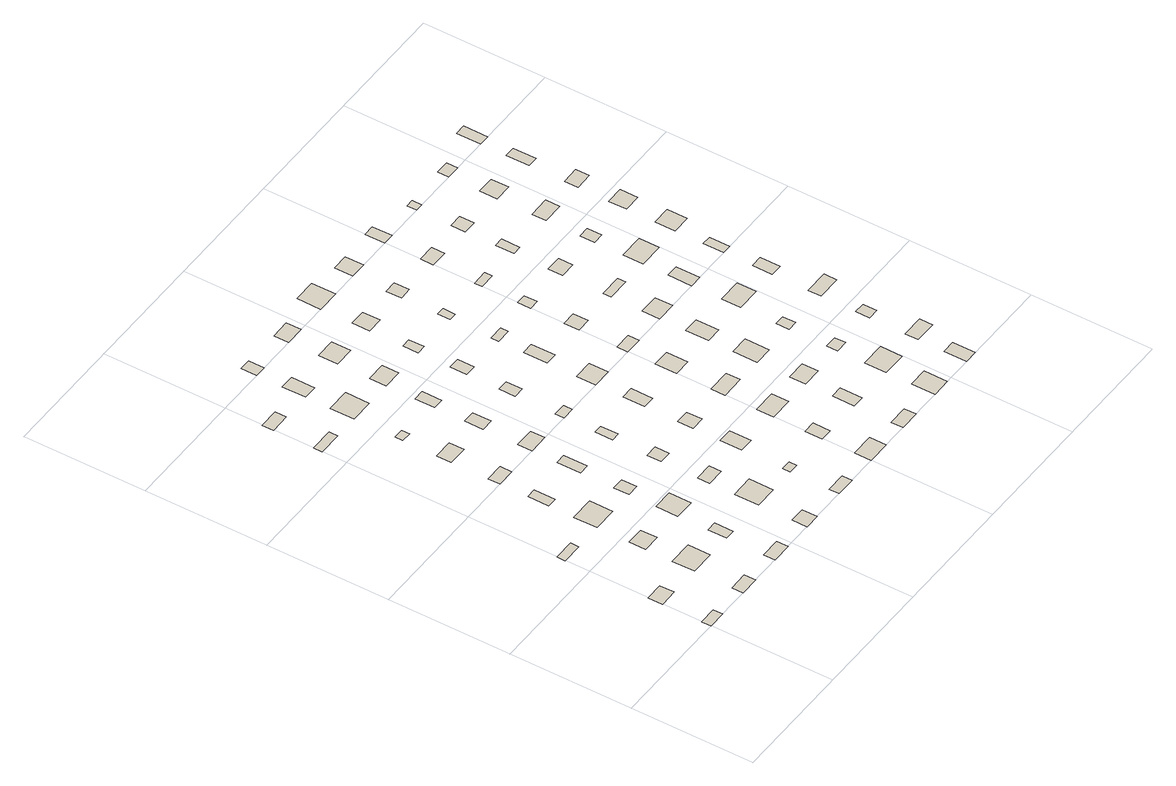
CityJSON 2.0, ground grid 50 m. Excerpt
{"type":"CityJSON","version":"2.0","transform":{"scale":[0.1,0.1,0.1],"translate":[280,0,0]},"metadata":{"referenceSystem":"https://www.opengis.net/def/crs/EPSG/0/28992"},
"CityObjects":{
"building1":{"type":"Building","attributes":{"roofType":"Gabled","yearOfConstruction":1996,"function":"Residential","storeysAboveGround":1},"geometry":[{"type":"MultiSurface","lod":"0","boundaries":[[[0,1,2,3]]]}]},
"building2":{"type":"Building","attributes":{"roofType":"Flat","yearOfConstruction":1945,"function":"Industrial","storeysAboveGround":5},"geometry":[{"type":"MultiSurface","lod":"0","boundaries":[[[4,5,6,7]]]}]},
"building3":{"type":"Building","attributes":{"roofType":"Flat","yearOfConstruction":2007,"function":"Residential","storeysAboveGround":2},"geometry":[{"type":"MultiSurface","lod":"0","boundaries":[[[8,9,10,11]]]}]},
"building4":{"type":"Building","attributes":{"roofType":"Flat","yearOfConstruction":1953,"function":"Residential","storeysAboveGround":4},"geometry":[{"type":"MultiSurface","lod":"0","boundaries":[[[12,13,14,15]]]}]},
"building5":{"type":"Building","attributes":{"roofType":"Flat","yearOfConstruction":1950,"function":"Residential","storeysAboveGround":1},"geometry":[{"type":"MultiSurface","lod":"0","boundaries":[[[16,17,18,19]]]}]},
"building6":{"type":"Building","attributes":{"roofType":"Pyramidal","yearOfConstruction":1979,"function":"Residential","storeysAboveGround":1},"geometry":[{"type":"MultiSurface","lod":"0","boundaries":[[[20,21,22,23]]]}]},
"building7":{"type":"Building","attributes":{"roofType":"Gabled","yearOfConstruction":1992,"function":"Residential","storeysAboveGround":2},"geometry":[{"type":"MultiSurface","lod":"0","boundaries":[[[24,25,26,27]]]}]},
"building8":{"type":"Building","attributes":{"roofType":"Flat","yearOfConstruction":2002,"function":"Residential","storeysAboveGround":4},"geometry":[{"type":"MultiSurface","lod":"0","boundaries":[[[28,29,30,31]]]}]},
"building9":{"type":"Building","attributes":{"roofType":"Flat","yearOfConstruction":1961,"function":"Residential","storeysAboveGround":4},"geometry":[{"type":"MultiSurface","lod":"0","boundaries":[[[32,33,34,35]]]}]},
"building10":{"type":"Building","attributes":{"roofType":"Flat","yearOfConstruction":1955,"function":"Residential","storeysAboveGround":4},"geometry":[{"type":"MultiSurface","lod":"0","boundaries":[[[36,37,38,39]]]}]},
"building11":{"type":"Building","attributes":{"roofType":"Flat","yearOfConstruction":2010,"function":"Industrial","storeysAboveGround":5},"geometry":[{"type":"MultiSurface","lod":"0","boundaries":[[[40,41,42,43]]]}]},
"building12":{"type":"Building","attributes":{"roofType":"Pyramidal","yearOfConstruction":1982,"function":"Industrial","storeysAboveGround":3},"geometry":[{"type":"MultiSurface","lod":"0","boundaries":[[[44,45,46,47]]]}]},
"building13":{"type":"Building","attributes":{"roofType":"Flat","yearOfConstruction":2009,"function":"Residential","storeysAboveGround":1},"geometry":[{"type":"MultiSurface","lod":"0","boundaries":[[[48,49,50,51]]]}]},
"building14":{"type":"Building","attributes":{"roofType":"Flat","yearOfConstruction":1973,"function":"Residential","storeysAboveGround":3},"geometry":[{"type":"MultiSurface","lod":"0","boundaries":[[[52,53,54,55]]]}]},
"building15":{"type":"Building","attributes":{"roofType":"Hipped","yearOfConstruction":1982,"function":"Residential","storeysAboveGround":3},"geometry":[{"type":"MultiSurface","lod":"0","boundaries":[[[56,57,58,59]]]}]},
"building16":{"type":"Building","attributes":{"roofType":"Flat","yearOfConstruction":1964,"function":"Residential","storeysAboveGround":5},"geometry":[{"type":"MultiSurface","lod":"0","boundaries":[[[60,61,62,63]]]}]},
"building17":{"type":"Building","attributes":{"roofType":"Flat","yearOfConstruction":1980,"function":"Residential","storeysAboveGround":5},"geometry":[{"type":"MultiSurface","lod":"0","boundaries":[[[64,65,66,67]]]}]},
"building18":{"type":"Building","attributes":{"roofType":"Shed","yearOfConstruction":1991,"function":"Residential","storeysAboveGround":3},"geometry":[{"type":"MultiSurface","lod":"0","boundaries":[[[68,69,70,71]]]}]},
"building19":{"type":"Building","attributes":{"roofType":"Gabled","yearOfConstruction":2008,"function":"Industrial","storeysAboveGround":2},"geometry":[{"type":"MultiSurface","lod":"0","boundaries":[[[72,73,74,75]]]}]},
"building20":{"type":"Building","attributes":{"roofType":"Hipped","yearOfConstruction":1967,"function":"Residential","storeysAboveGround":3},"geometry":[{"type":"MultiSurface","lod":"0","boundaries":[[[76,77,78,79]]]}]},
"building21":{"type":"Building","attributes":{"roofType":"Gabled","yearOfConstruction":2008,"function":"Residential","storeysAboveGround":2},"geometry":[{"type":"MultiSurface","lod":"0","boundaries":[[[80,81,82,83]]]}]},
"building22":{"type":"Building","attributes":{"roofType":"Shed","yearOfConstruction":1969,"function":"Industrial","storeysAboveGround":1},"geometry":[{"type":"MultiSurface","lod":"0","boundaries":[[[84,85,86,87]]]}]},
"building23":{"type":"Building","attributes":{"roofType":"Shed","yearOfConstruction":1952,"function":"Residential","storeysAboveGround":1},"geometry":[{"type":"MultiSurface","lod":"0","boundaries":[[[88,89,90,91]]]}]},
"building24":{"type":"Building","attributes":{"roofType":"Flat","yearOfConstruction":1963,"function":"Residential","storeysAboveGround":4},"geometry":[{"type":"MultiSurface","lod":"0","boundaries":[[[92,93,94,95]]]}]},
"building25":{"type":"Building","attributes":{"roofType":"Flat","yearOfConstruction":1980,"function":"Residential","storeysAboveGround":4},"geometry":[{"type":"MultiSurface","lod":"0","boundaries":[[[96,97,98,99]]]}]},
"building26":{"type":"Building","attributes":{"roofType":"Gabled","yearOfConstruction":2008,"function":"Residential","storeysAboveGround":3},"geometry":[{"type":"MultiSurface","lod":"0","boundaries":[[[100,101,102,103]]]}]},
"building27":{"type":"Building","attributes":{"roofType":"Flat","yearOfConstruction":1994,"function":"Industrial","storeysAboveGround":5},"geometry":[{"type":"MultiSurface","lod":"0","boundaries":[[[104,105,106,107]]]}]},
"building28":{"type":"Building","attributes":{"roofType":"Flat","yearOfConstruction":1988,"function":"Residential","storeysAboveGround":5},"geometry":[{"type":"MultiSurface","lod":"0","boundaries":[[[108,109,110,111]]]}]},
"building29":{"type":"Building","attributes":{"roofType":"Hipped","yearOfConstruction":1965,"function":"Residential","storeysAboveGround":3},"geometry":[{"type":"MultiSurface","lod":"0","boundaries":[[[112,113,114,115]]]}]},
"building30":{"type":"Building","attributes":{"roofType":"Flat","yearOfConstruction":1980,"function":"Residential","storeysAboveGround":5},"geometry":[{"type":"MultiSurface","lod":"0","boundaries":[[[116,117,118,119]]]}]},
"building31":{"type":"Building","attributes":{"roofType":"Flat","yearOfConstruction":2009,"function":"Residential","storeysAboveGround":4},"geometry":[{"type":"MultiSurface","lod":"0","boundaries":[[[120,121,122,123]]]}]},
"building32":{"type":"Building","attributes":{"roofType":"Hipped","yearOfConstruction":1951,"function":"Residential","storeysAboveGround":1},"geometry":[{"type":"MultiSurface","lod":"0","boundaries":[[[124,125,126,127]]]}]},
"building33":{"type":"Building","attributes":{"roofType":"Flat","yearOfConstruction":1986,"function":"Residential","storeysAboveGround":5},"geometry":[{"type":"MultiSurface","lod":"0","boundaries":[[[128,129,130,131]]]}]},
"building34":{"type":"Building","attributes":{"roofType":"Flat","yearOfConstruction":1964,"function":"Residential","storeysAboveGround":3},"geometry":[{"type":"MultiSurface","lod":"0","boundaries":[[[132,133,134,135]]]}]},
"building35":{"type":"Building","attributes":{"roofType":"Flat","yearOfConstruction":1951,"function":"Residential","storeysAboveGround":4},"geometry":[{"type":"MultiSurface","lod":"0","boundaries":[[[136,137,138,139]]]}]},
"building36":{"type":"Building","attributes":{"roofType":"Hipped","yearOfConstruction":2012,"function":"Residential","storeysAboveGround":1},"geometry":[{"type":"MultiSurface","lod":"0","boundaries":[[[140,141,142,143]]]}]},
"building37":{"type":"Building","attributes":{"roofType":"Shed","yearOfConstruction":1972,"function":"Residential","storeysAboveGround":3},"geometry":[{"type":"MultiSurface","lod":"0","boundaries":[[[144,145,146,147]]]}]},
"building38":{"type":"Building","attributes":{"roofType":"Flat","yearOfConstruction":2011,"function":"Residential","storeysAboveGround":5},"geometry":[{"type":"MultiSurface","lod":"0","boundaries":[[[148,149,150,151]]]}]},
"building39":{"type":"Building","attributes":{"roofType":"Hipped","yearOfConstruction":1966,"function":"Residential","storeysAboveGround":2},"geometry":[{"type":"MultiSurface","lod":"0","boundaries":[[[152,153,154,155]]]}]},
"building40":{"type":"Building","attributes":{"roofType":"Pyramidal","yearOfConstruction":1970,"function":"Residential","storeysAboveGround":1},"geometry":[{"type":"MultiSurface","lod":"0","boundaries":[[[156,157,158,159]]]}]},
"building41":{"type":"Building","attributes":{"roofType":"Flat","yearOfConstruction":2014,"function":"Industrial","storeysAboveGround":5},"geometry":[{"type":"MultiSurface","lod":"0","boundaries":[[[160,161,162,163]]]}]},
"building42":{"type":"Building","attributes":{"roofType":"Gabled","yearOfConstruction":1993,"function":"Industrial","storeysAboveGround":1},"geometry":[{"type":"MultiSurface","lod":"0","boundaries":[[[164,165,166,167]]]}]},
"building43":{"type":"Building","attributes":{"roofType":"Flat","yearOfConstruction":1970,"function":"Industrial","storeysAboveGround":4},"geometry":[{"type":"MultiSurface","lod":"0","boundaries":[[[168,169,170,171]]]}]},
"building44":{"type":"Building","attributes":{"roofType":"Flat","yearOfConstruction":1967,"function":"Residential","storeysAboveGround":4},"geometry":[{"type":"MultiSurface","lod":"0","boundaries":[[[172,173,174,175]]]}]},
"building45":{"type":"Building","attributes":{"roofType":"Flat","yearOfConstruction":2003,"function":"Residential","storeysAboveGround":4},"geometry":[{"type":"MultiSurface","lod":"0","boundaries":[[[176,177,178,179]]]}]},
"building46":{"type":"Building","attributes":{"roofType":"Flat","yearOfConstruction":1977,"function":"Residential","storeysAboveGround":1},"geometry":[{"type":"MultiSurface","lod":"0","boundaries":[[[180,181,182,183]]]}]},
"building47":{"type":"Building","attributes":{"roofType":"Shed","yearOfConstruction":1997,"function":"Industrial","storeysAboveGround":1},"geometry":[{"type":"MultiSurface","lod":"0","boundaries":[[[184,185,186,187]]]}]},
"building48":{"type":"Building","attributes":{"roofType":"Pyramidal","yearOfConstruction":2003,"function":"Residential","storeysAboveGround":3},"geometry":[{"type":"MultiSurface","lod":"0","boundaries":[[[188,189,190,191]]]}]},
"building49":{"type":"Building","attributes":{"roofType":"Flat","yearOfConstruction":1966,"function":"Industrial","storeysAboveGround":5},"geometry":[{"type":"MultiSurface","lod":"0","boundaries":[[[192,193,194,195]]]}]},
"building50":{"type":"Building","attributes":{"roofType":"Flat","yearOfConstruction":1963,"function":"Residential","storeysAboveGround":4},"geometry":[{"type":"MultiSurface","lod":"0","boundaries":[[[196,197,198,199]]]}]},
"building51":{"type":"Building","attributes":{"roofType":"Flat","yearOfConstruction":2010,"function":"Residential","storeysAboveGround":4},"geometry":[{"type":"MultiSurface","lod":"0","boundaries":[[[200,201,202,203]]]}]},
"building52":{"type":"Building","attributes":{"roofType":"Flat","yearOfConstruction":1991,"function":"Industrial","storeysAboveGround":3},"geometry":[{"type":"MultiSurface","lod":"0","boundaries":[[[204,205,206,207]]]}]},
"building53":{"type":"Building","attributes":{"roofType":"Hipped","yearOfConstruction":1981,"function":"Residential","storeysAboveGround":3},"geometry":[{"type":"MultiSurface","lod":"0","boundaries":[[[208,209,210,211]]]}]},
"building54":{"type":"Building","attributes":{"roofType":"Flat","yearOfConstruction":2006,"function":"Residential","storeysAboveGround":5},"geometry":[{"type":"MultiSurface","lod":"0","boundaries":[[[212,213,214,215]]]}]},
"building55":{"type":"Building","attributes":{"roofType":"Flat","yearOfConstruction":2008,"function":"Residential","storeysAboveGround":5},"geometry":[{"type":"MultiSurface","lod":"0","boundaries":[[[216,217,218,219]]]}]},
"building56":{"type":"Building","attributes":{"roofType":"Hipped","yearOfConstruction":2003,"function":"Residential","storeysAboveGround":3},"geometry":[{"type":"MultiSurface","lod":"0","boundaries":[[[220,221,222,223]]]}]},
"building57":{"type":"Building","attributes":{"roofType":"Gabled","yearOfConstruction":1953,"function":"Residential","storeysAboveGround":1},"geometry":[{"type":"MultiSurface","lod":"0","boundaries":[[[224,225,226,227]]]}]},
"building58":{"type":"Building","attributes":{"roofType":"Hipped","yearOfConstruction":1946,"function":"Residential","storeysAboveGround":1},"geometry":[{"type":"MultiSurface","lod":"0","boundaries":[[[228,229,230,231]]]}]},
"building59":{"type":"Building","attributes":{"roofType":"Flat","yearOfConstruction":1993,"function":"Industrial","storeysAboveGround":4},"geometry":[{"type":"MultiSurface","lod":"0","boundaries":[[[232,233,234,235]]]}]},
"building60":{"type":"Building","attributes":{"roofType":"Pyramidal","yearOfConstruction":1974,"function":"Industrial","storeysAboveGround":3},"geometry":[{"type":"MultiSurface","lod":"0","boundaries":[[[236,237,238,239]]]}]},
"building61":{"type":"Building","attributes":{"roofType":"Flat","yearOfConstruction":1995,"function":"Residential","storeysAboveGround":5},"geometry":[{"type":"MultiSurface","lod":"0","boundaries":[[[240,241,242,243]]]}]},
"building62":{"type":"Building","attributes":{"roofType":"Pyramidal","yearOfConstruction":2013,"function":"Residential","storeysAboveGround":1},"geometry":[{"type":"MultiSurface","lod":"0","boundaries":[[[244,245,246,247]]]}]},
"building63":{"type":"Building","attributes":{"roofType":"Flat","yearOfConstruction":2012,"function":"Residential","storeysAboveGround":5},"geometry":[{"type":"MultiSurface","lod":"0","boundaries":[[[248,249,250,251]]]}]},
"building64":{"type":"Building","attributes":{"roofType":"Flat","yearOfConstruction":1974,"function":"Residential","storeysAboveGround":4},"geometry":[{"type":"MultiSurface","lod":"0","boundaries":[[[252,253,254,255]]]}]},
"building65":{"type":"Building","attributes":{"roofType":"Gabled","yearOfConstruction":1996,"function":"Industrial","storeysAboveGround":2},"geometry":[{"type":"MultiSurface","lod":"0","boundaries":[[[256,257,258,259]]]}]},
"building66":{"type":"Building","attributes":{"roofType":"Pyramidal","yearOfConstruction":1972,"function":"Residential","storeysAboveGround":1},"geometry":[{"type":"MultiSurface","lod":"0","boundaries":[[[260,261,262,263]]]}]},
"building67":{"type":"Building","attributes":{"roofType":"Pyramidal","yearOfConstruction":1973,"function":"Residential","storeysAboveGround":2},"geometry":[{"type":"MultiSurface","lod":"0","boundaries":[[[264,265,266,267]]]}]},
"building68":{"type":"Building","attributes":{"roofType":"Gabled","yearOfConstruction":2014,"function":"Residential","storeysAboveGround":1},"geometry":[{"type":"MultiSurface","lod":"0","boundaries":[[[268,269,270,271]]]}]},
"building69":{"type":"Building","attributes":{"roofType":"Pyramidal","yearOfConstruction":2009,"function":"Industrial","storeysAboveGround":2},"geometry":[{"type":"MultiSurface","lod":"0","boundaries":[[[272,273,274,275]]]}]},
"building70":{"type":"Building","attributes":{"roofType":"Hipped","yearOfConstruction":1992,"function":"Residential","storeysAboveGround":3},"geometry":[{"type":"MultiSurface","lod":"0","boundaries":[[[276,277,278,279]]]}]},
"building71":{"type":"Building","attributes":{"roofType":"Hipped","yearOfConstruction":1966,"function":"Residential","storeysAboveGround":1},"geometry":[{"type":"MultiSurface","lod":"0","boundaries":[[[280,281,282,283]]]}]},
"building72":{"type":"Building","attributes":{"roofType":"Pyramidal","yearOfConstruction":1948,"function":"Residential","storeysAboveGround":1},"geometry":[{"type":"MultiSurface","lod":"0","boundaries":[[[284,285,286,287]]]}]},
"building73":{"type":"Building","attributes":{"roofType":"Flat","yearOfConstruction":1953,"function":"Residential","storeysAboveGround":5},"geometry":[{"type":"MultiSurface","lod":"0","boundaries":[[[288,289,290,291]]]}]},
"building74":{"type":"Building","attributes":{"roofType":"Hipped","yearOfConstruction":1983,"function":"Residential","storeysAboveGround":2},"geometry":[{"type":"MultiSurface","lod":"0","boundaries":[[[292,293,294,295]]]}]},
"building75":{"type":"Building","attributes":{"roofType":"Shed","yearOfConstruction":1998,"function":"Residential","storeysAboveGround":3},"geometry":[{"type":"MultiSurface","lod":"0","boundaries":[[[296,297,298,299]]]}]},
"building76":{"type":"Building","attributes":{"roofType":"Flat","yearOfConstruction":1948,"function":"Residential","storeysAboveGround":5},"geometry":[{"type":"MultiSurface","lod":"0","boundaries":[[[300,301,302,303]]]}]},
"building77":{"type":"Building","attributes":{"roofType":"Gabled","yearOfConstruction":1971,"function":"Residential","storeysAboveGround":3},"geometry":[{"type":"MultiSurface","lod":"0","boundaries":[[[304,305,306,307]]]}]},
"building78":{"type":"Building","attributes":{"roofType":"Hipped","yearOfConstruction":1947,"function":"Residential","storeysAboveGround":2},"geometry":[{"type":"MultiSurface","lod":"0","boundaries":[[[308,309,310,311]]]}]},
"building79":{"type":"Building","attributes":{"roofType":"Flat","yearOfConstruction":1959,"function":"Residential","storeysAboveGround":5},"geometry":[{"type":"MultiSurface","lod":"0","boundaries":[[[312,313,314,315]]]}]},
"building80":{"type":"Building","attributes":{"roofType":"Flat","yearOfConstruction":1973,"function":"Residential","storeysAboveGround":2},"geometry":[{"type":"MultiSurface","lod":"0","boundaries":[[[316,317,318,319]]]}]},
"building81":{"type":"Building","attributes":{"roofType":"Hipped","yearOfConstruction":1990,"function":"Residential","storeysAboveGround":1},"geometry":[{"type":"MultiSurface","lod":"0","boundaries":[[[320,321,322,323]]]}]},
"building82":{"type":"Building","attributes":{"roofType":"Shed","yearOfConstruction":2001,"function":"Residential","storeysAboveGround":1},"geometry":[{"type":"MultiSurface","lod":"0","boundaries":[[[324,325,326,327]]]}]},
"building83":{"type":"Building","attributes":{"roofType":"Flat","yearOfConstruction":1980,"function":"Industrial","storeysAboveGround":5},"geometry":[{"type":"MultiSurface","lod":"0","boundaries":[[[328,329,330,331]]]}]},
"building84":{"type":"Building","attributes":{"roofType":"Flat","yearOfConstruction":1997,"function":"Residential","storeysAboveGround":2},"geometry":[{"type":"MultiSurface","lod":"0","boundaries":[[[332,333,334,335]]]}]},
"building85":{"type":"Building","attributes":{"roofType":"Pyramidal","yearOfConstruction":1951,"function":"Residential","storeysAboveGround":2},"geometry":[{"type":"MultiSurface","lod":"0","boundaries":[[[336,337,338,339]]]}]},
"building86":{"type":"Building","attributes":{"roofType":"Pyramidal","yearOfConstruction":1963,"function":"Residential","storeysAboveGround":1},"geometry":[{"type":"MultiSurface","lod":"0","boundaries":[[[340,341,342,343]]]}]},
"building87":{"type":"Building","attributes":{"roofType":"Pyramidal","yearOfConstruction":2008,"function":"Residential","storeysAboveGround":2},"geometry":[{"type":"MultiSurface","lod":"0","boundaries":[[[344,345,346,347]]]}]},
"building88":{"type":"Building","attributes":{"roofType":"Flat","yearOfConstruction":1950,"function":"Residential","storeysAboveGround":4},"geometry":[{"type":"MultiSurface","lod":"0","boundaries":[[[348,349,350,351]]]}]},
"building89":{"type":"Building","attributes":{"roofType":"Shed","yearOfConstruction":1964,"function":"Industrial","storeysAboveGround":1},"geometry":[{"type":"MultiSurface","lod":"0","boundaries":[[[352,353,354,355]]]}]},
"building90":{"type":"Building","attributes":{"roofType":"Pyramidal","yearOfConstruction":1952,"function":"Industrial","storeysAboveGround":1},"geometry":[{"type":"MultiSurface","lod":"0","boundaries":[[[356,357,358,359]]]}]},
"building91":{"type":"Building","attributes":{"roofType":"Flat","yearOfConstruction":1964,"function":"Residential","storeysAboveGround":4},"geometry":[{"type":"MultiSurface","lod":"0","boundaries":[[[360,361,362,363]]]}]},
"building92":{"type":"Building","attributes":{"roofType":"Flat","yearOfConstruction":1982,"function":"Residential","storeysAboveGround":4},"geometry":[{"type":"MultiSurface","lod":"0","boundaries":[[[364,365,366,367]]]}]},
"building93":{"type":"Building","attributes":{"roofType":"Flat","yearOfConstruction":1966,"function":"Residential","storeysAboveGround":4},"geometry":[{"type":"MultiSurface","lod":"0","boundaries":[[[368,369,370,371]]]}]}
},
"vertices":[
[72,0,0],[72,38,0],[0,38,0],[0,0,0],
[73,200,0],[73,259,0],[0,259,0],[0,200,0],
[84,600,0],[84,634,0],[0,634,0],[0,600,0],
[278,0,0],[278,46,0],[200,46,0],[200,0,0],
[298,200,0],[298,291,0],[200,291,0],[200,200,0],
[271,400,0],[271,468,0],[200,468,0],[200,400,0],
[298,600,0],[298,696,0],[200,696,0],[200,600,0],
[481,0,0],[481,47,0],[400,47,0],[400,0,0],
[240,800,0],[240,885,0],[200,885,0],[200,800,0],
[441,200,0],[441,276,0],[400,276,0],[400,200,0],
[98,1600,0],[98,1635,0],[0,1635,0],[0,1600,0],
[274,1000,0],[274,1048,0],[200,1048,0],[200,1000,0],
[482,400,0],[482,489,0],[400,489,0],[400,400,0],
[79,1800,0],[79,1846,0],[0,1846,0],[0,1800,0],
[279,1200,0],[279,1261,0],[200,1261,0],[200,1200,0],
[448,600,0],[448,663,0],[400,663,0],[400,600,0],
[662,0,0],[662,61,0],[600,61,0],[600,0,0],
[242,1400,0],[242,1432,0],[200,1432,0],[200,1400,0],
[442,800,0],[442,897,0],[400,897,0],[400,800,0],
[692,200,0],[692,298,0],[600,298,0],[600,200,0],
[295,1600,0],[295,1698,0],[200,1698,0],[200,1600,0],
[481,1000,0],[481,1059,0],[400,1059,0],[400,1000,0],
[671,400,0],[671,450,0],[600,450,0],[600,400,0],
[257,1800,0],[257,1895,0],[200,1895,0],[200,1800,0],
[450,1200,0],[450,1276,0],[400,1276,0],[400,1200,0],
[649,600,0],[649,657,0],[600,657,0],[600,600,0],
[246,2000,0],[246,2065,0],[200,2065,0],[200,2000,0],
[881,0,0],[881,41,0],[800,41,0],[800,0,0],
[444,1400,0],[444,1480,0],[400,1480,0],[400,1400,0],
[635,800,0],[635,871,0],[600,871,0],[600,800,0],
[839,200,0],[839,231,0],[800,231,0],[800,200,0],
[478,1600,0],[478,1667,0],[400,1667,0],[400,1600,0],
[653,1000,0],[653,1036,0],[600,1036,0],[600,1000,0],
[858,400,0],[858,488,0],[800,488,0],[800,400,0],
[644,1200,0],[644,1266,0],[600,1266,0],[600,1200,0],
[482,1800,0],[482,1878,0],[400,1878,0],[400,1800,0],
[856,600,0],[856,663,0],[800,663,0],[800,600,0],
[477,2000,0],[477,2061,0],[400,2061,0],[400,2000,0],
[647,1400,0],[647,1469,0],[600,1469,0],[600,1400,0],
[1094,0,0],[1094,68,0],[1000,68,0],[1000,0,0],
[851,800,0],[851,888,0],[800,888,0],[800,800,0],
[1049,200,0],[1049,270,0],[1000,270,0],[1000,200,0],
[637,1600,0],[637,1662,0],[600,1662,0],[600,1600,0],
[878,1000,0],[878,1079,0],[800,1079,0],[800,1000,0],
[1094,400,0],[1094,470,0],[1000,470,0],[1000,400,0],
[666,1800,0],[666,1872,0],[600,1872,0],[600,1800,0],
[849,1200,0],[849,1298,0],[800,1298,0],[800,1200,0],
[1095,600,0],[1095,658,0],[1000,658,0],[1000,600,0],
[1282,0,0],[1282,48,0],[1200,48,0],[1200,0,0],
[861,1400,0],[861,1431,0],[800,1431,0],[800,1400,0],
[692,2000,0],[692,2098,0],[600,2098,0],[600,2000,0],
[1070,800,0],[1070,887,0],[1000,887,0],[1000,800,0],
[1248,200,0],[1248,290,0],[1200,290,0],[1200,200,0],
[833,1600,0],[833,1651,0],[800,1651,0],[800,1600,0],
[1070,1000,0],[1070,1044,0],[1000,1044,0],[1000,1000,0],
[1278,400,0],[1278,466,0],[1200,466,0],[1200,400,0],
[850,1800,0],[850,1862,0],[800,1862,0],[800,1800,0],
[1057,1200,0],[1057,1262,0],[1000,1262,0],[1000,1200,0],
[1276,600,0],[1276,699,0],[1200,699,0],[1200,600,0],
[867,2000,0],[867,2075,0],[800,2075,0],[800,2000,0],
[1041,1400,0],[1041,1453,0],[1000,1453,0],[1000,1400,0],
[1478,0,0],[1478,96,0],[1400,96,0],[1400,0,0],
[1263,800,0],[1263,893,0],[1200,893,0],[1200,800,0],
[1065,1600,0],[1065,1631,0],[1000,1631,0],[1000,1600,0],
[1499,200,0],[1499,289,0],[1400,289,0],[1400,200,0],
[1280,1000,0],[1280,1072,0],[1200,1072,0],[1200,1000,0],
[1450,400,0],[1450,445,0],[1400,445,0],[1400,400,0],
[1070,1800,0],[1070,1853,0],[1000,1853,0],[1000,1800,0],
[1440,600,0],[1440,653,0],[1400,653,0],[1400,600,0],
[1290,1200,0],[1290,1233,0],[1200,1233,0],[1200,1200,0],
[1045,2000,0],[1045,2081,0],[1000,2081,0],[1000,2000,0],
[1653,0,0],[1653,93,0],[1600,93,0],[1600,0,0],
[1264,1400,0],[1264,1459,0],[1200,1459,0],[1200,1400,0],
[1498,800,0],[1498,878,0],[1400,878,0],[1400,800,0],
[1237,1600,0],[1237,1676,0],[1200,1676,0],[1200,1600,0],
[1690,200,0],[1690,254,0],[1600,254,0],[1600,200,0],
[1449,1000,0],[1449,1097,0],[1400,1097,0],[1400,1000,0],
[1645,400,0],[1645,457,0],[1600,457,0],[1600,400,0],
[1254,1800,0],[1254,1859,0],[1200,1859,0],[1200,1800,0],
[1231,2000,0],[1231,2039,0],[1200,2039,0],[1200,2000,0],
[1499,1200,0],[1499,1282,0],[1400,1282,0],[1400,1200,0],
[1699,600,0],[1699,653,0],[1600,653,0],[1600,600,0],
[1443,1400,0],[1443,1459,0],[1400,1459,0],[1400,1400,0],
[1648,800,0],[1648,881,0],[1600,881,0],[1600,800,0],
[1486,1600,0],[1486,1657,0],[1400,1657,0],[1400,1600,0],
[1638,1000,0],[1638,1084,0],[1600,1084,0],[1600,1000,0],
[1470,1800,0],[1470,1872,0],[1400,1872,0],[1400,1800,0],
[1676,1200,0],[1676,1282,0],[1600,1282,0],[1600,1200,0],
[1456,2000,0],[1456,2046,0],[1400,2046,0],[1400,2000,0],
[1670,1400,0],[1670,1473,0],[1600,1473,0],[1600,1400,0],
[1671,1600,0],[1671,1655,0],[1600,1655,0],[1600,1600,0],
[1643,1800,0],[1643,1895,0],[1600,1895,0],[1600,1800,0],
[1643,2000,0],[1643,2098,0],[1600,2098,0],[1600,2000,0]
]}
